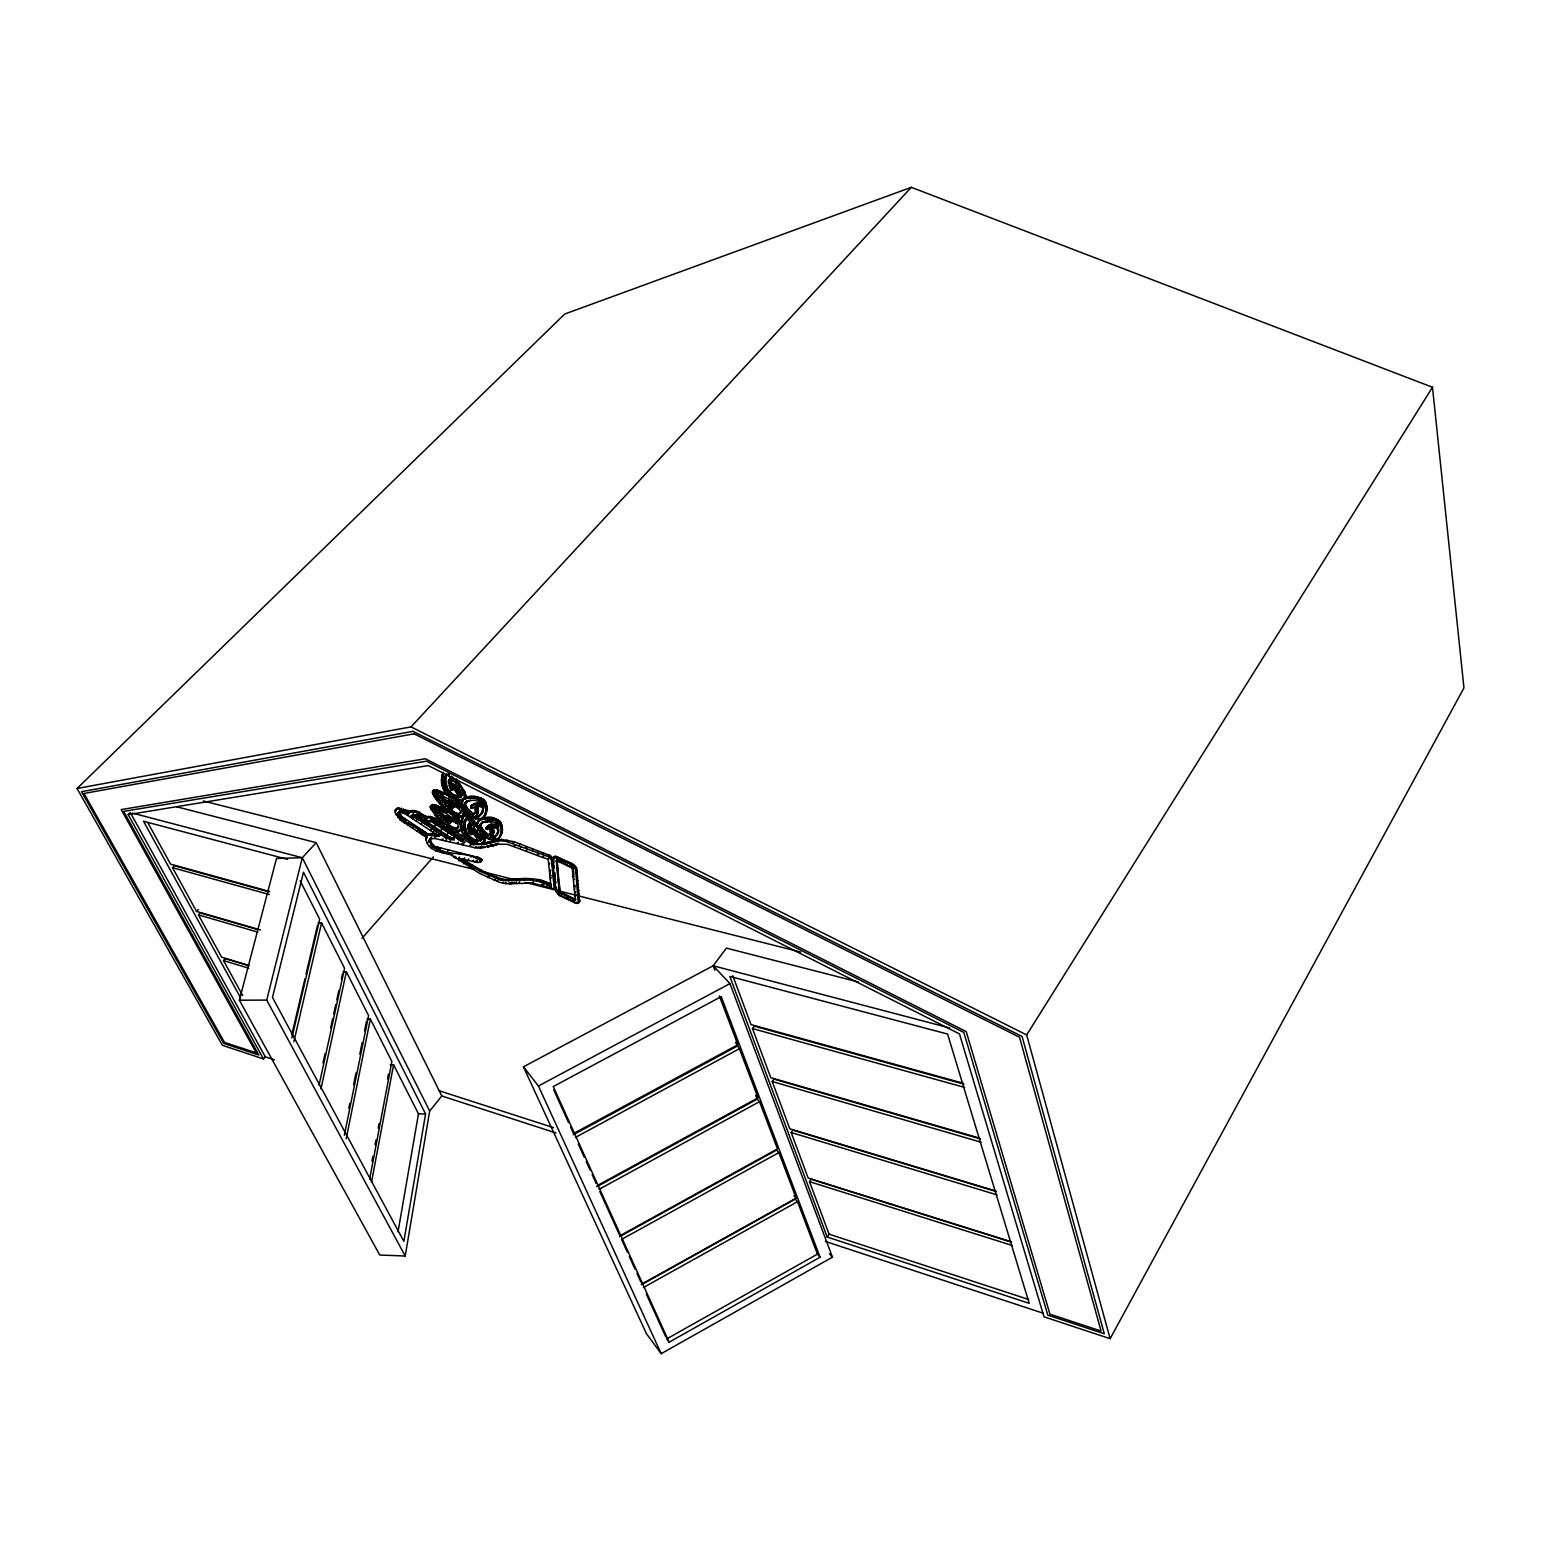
<?xml version="1.0" encoding="UTF-8"?>
<svg xmlns="http://www.w3.org/2000/svg" width="1541" height="1541" viewBox="0 0 1541 1541"><rect width="100%" height="100%" fill="white"/><g stroke="black" fill="none" stroke-linecap="round" stroke-linejoin="round"><path stroke-width="1.5" d="M481.524 839.864C479.694 836.898 474.493 825.225 470.236 830.156C494.603 857.239 449.741 831.543 467.328 817.52M477.517 841.925L478.635 840.635C468.445 839.71 462.358 827.748 466.461 818.656M554.972 882.28L555.107 883.59M555.608 889.369L552.564 859.647L555.376 856.257L572.636 863.923L576.45 867.853L579.57 901.774L578.28 903.276L575.352 903.084L559.691 895.648L555.974 891.218L556.378 887.057L555.55 888.059M559.133 891.16L556.532 860.514L572.27 868.18L575.352 900.233L559.479 892.624L557.245 859.512L558.612 859.878L557.784 860.88M578.28 903.276L575.602 868.874L570.286 864.154L557.245 858.029L552.988 857.817M559.961 889.966L560.885 892.316L575.39 899.173L574.562 900.194M463.61 799.509C453.728 817.173 497.955 831.774 483.007 801.204M482.314 818.001C498.282 803.747 472.066 787.355 461.51 801.532M460.682 811.76C459.468 806.791 440.321 798.334 452.476 808.678C444.559 806.752 442.845 796.562 436.7 793.808C434.62 796.466 455.751 824.801 461.818 810.47M476.805 823.221L480.272 819.253C469.023 827.17 491.849 847.781 499.284 837.264C508.183 822.855 488.67 814.072 477.845 821.353M497.666 839.479C509.57 828.942 497.3 812.338 483.315 818.406L482.179 819.696M443.153 772.388C430.941 802.842 489.171 813.879 451.609 776.067M464.457 798.508L465.748 795.483L464.65 791.708L456.463 779.033L455.308 780.343M419.017 814.207L425.817 818.56L429.072 817.539L434.87 819.735L471.912 844.507L483.527 844.429L500.189 840.712L505.93 841.309L549.27 856.969L551.408 859.628L554.336 888.945L532.242 882.993L508.106 883.898L499.746 882.415L479.54 873.4L451.224 854.889C441.766 852.597 425.432 850.613 426.144 837.264L427.204 835.954L426.009 837.168L400.005 819.773L394.978 812.434L395.074 810.316L397.559 807.966C405.822 811.356 410.831 810.412 418.69 811.972C426.818 819.735 436.796 814.784 444.944 824.551M553.874 889.446L555.473 886.691L554.375 888.001M396.114 811.182L396.21 809.064M441.766 782.616L442.98 774.853L441.824 776.125M433.04 808.62C437.509 816.287 444.02 824.339 452.11 828.808C454.133 829.867 457.6 829.829 458.139 827.074C459.815 819.581 441.227 821.083 447.757 816.094L456.81 820.486L458.659 821.931L457.542 823.221C433.811 814.245 433.734 800.01 457.542 823.221M483.951 841.636C483.585 833.276 459.892 799.837 461.452 826.862C458.621 840.481 490.211 853.502 483.238 834.355L482.121 835.646M462.396 822.258C461.703 807.677 475.225 819.754 477.71 825.745L476.593 827.035M451.128 787.374L452.284 786.083C454.711 790.86 450.82 792.113 450.646 785.852C475.09 812.011 432.694 790.109 446.158 774.41M458.833 797.93L459.989 796.639L452.765 794.308L447.468 788.684L445.676 780.728L446.755 774.064L445.599 775.354M453.439 788.568L451.629 790.417L449.856 787.817L448.412 781.171L451.012 778.186L447.102 774.275M450.743 777.608L448.354 782.096M554.317 867.506L553.469 868.508L553.835 856.796M475.745 815.709C477.614 820.698 483.566 810.354 483.624 806.405M461.607 795.849C461.375 791.265 451.263 772.696 450.261 784.369L456.618 789.84L460.817 797.236L462.647 792.922L461.491 794.212M471.026 830.772L471.373 828.865L472.952 832.737C468.637 838.42 465.536 823.299 470.814 821.854M398.079 813.436L399.524 811.163L401.893 816.614L420.712 829.231L419.653 830.541C414.779 824.57 393.937 820.236 400.66 810.797M468.059 827.556L469.196 824.319L468.059 825.591M497.859 830.792L496.722 828.095L490.693 827.247L492.735 833.161L490.192 837.322L495.085 837.013L498.995 829.482M474.975 813.263L476.612 810.47L472.471 815.285C456.463 806.656 467.616 795.753 481.582 802.379C485.049 809.468 476.843 802.322 473.106 804.826C463.995 809.372 484.471 797.602 482.468 806.367M474.878 813.301L472.798 813.475L467.462 808.543L465.305 803.497L467.308 800.761L465.883 802.168M461.086 828.673C460.123 816.248 439.146 803.901 430.209 807.523C435.602 816.248 450.28 839.055 461.086 828.673L462.281 826.535L461.164 827.825M462.55 816.171C468.753 804.633 436.796 786.064 432.559 793.23C434.947 801.493 465.035 833.084 463.899 807.985M476.458 814.9L477.228 811.279L475.187 806.213L476.323 804.903M475.167 816.576C480.176 815.478 478.654 801.84 474.455 807.407L475.476 811.76M487.072 837.803L488.189 836.513C472.798 828.056 481.717 817.096 496.626 823.221C502.732 831.235 485.665 820.852 486.224 829M490.308 834.201L489.017 834.875C485.376 832.371 478.23 826.92 482.006 822.162M490.577 837.476C494.796 836.821 494.622 825.263 491.252 828.21M462.358 801.744L462.993 799.606M450.762 820.005L451.898 818.733C438.203 812.974 458.679 825.899 448.566 820.563L447.429 821.854C440.514 819.523 439.859 808.929 433.233 808.466M453.786 807.195L450.473 804.19L449.317 805.461M477.864 823.568L478.5 820.602M316.194 842.657L302.286 857.74L276.513 858.433L239.394 1000.186L379.76 1255.029L405.206 1256.011L429.689 1111.003L441.785 1095.978L316.194 842.657L176.83 806.848M425.586 1113.95L403.877 1241.391L272.487 997.432L303.481 872.187L425.586 1113.95L418.478 1113.835L393.571 1064.773L390.2 1064.754M398.04 1231.683L418.478 1113.835M371.477 1182.39L393.571 1064.773M371.959 1161.124L372.845 1156.424M375.06 1144.674L375.965 1139.974M378.181 1128.224L379.067 1123.524M387.523 1078.854L388.428 1074.154M369.667 1179.038L391.876 1061.441L370.36 1019.063L366.951 1019.063M450.261 784.369L452.746 778.783L450.377 781.48M346.205 1138.722L370.36 1019.063M348.825 1108.172L349.788 1103.491M353.602 1084.729L355.99 1072.998M359.804 1054.237L362.174 1042.525M364.562 1030.794L366.469 1021.413M344.336 1135.255L368.607 1015.615L346.378 971.832L342.911 971.851M481.832 839.498C478.384 842.368 475.745 829.886 469.87 828.711L471.681 823.799L470.564 825.09M469.87 828.711L471.122 824.647L474.281 821.526M321.01 1088.736L346.378 971.832M426.164 840.423L427.281 835.993M322.994 1062.982L325.055 1053.639M330.66 1027.943L332.702 1018.582M333.723 1013.92L335.765 1004.559M336.786 999.897L338.827 990.536M341.389 978.862L342.41 974.182M319.064 1085.134L344.568 968.268L321.568 922.963L318.062 923.001M481.601 843.254L485.068 840.327M293.869 1041.697L321.568 922.963M291.827 1034.704L304.945 978.862M306.043 974.201L317.523 925.332M291.846 1037.96L319.7 919.264L300.206 880.893M405.206 1256.011L266.728 1000.109L302.286 857.74L132.603 813.128M457.484 832.082L462.204 827.382M451.417 783.078C456.849 784.388 460.509 795.695 462.743 794.54M476.882 814.399C475.957 817.809 484.452 814.033 483.258 809.873L482.121 811.182M549.27 857.836L548.153 859.165L551.004 886.229L542.567 882.28L531.318 880.084L500.921 880.238L480.195 871.435L458.525 858.337L476.053 862.19L477.383 860.957C474.724 865.445 486.378 859.454 476.458 858.433C462.589 850.266 436.045 857.509 429.149 840.5L431.673 837.033M429.149 840.5L430.671 837.899M490.192 837.322C493.062 836.031 498.591 836.84 498.706 830.907L497.589 832.217M395.074 810.316L396.422 809.218C402.317 806.791 407.883 817.443 411.774 810.393M490.423 834.201L489.614 827.69L490.751 826.4M487.072 835.646L489.171 835.511L491.54 832.91L492.022 829.886L490.905 831.196M446.601 795.599L447.757 794.308L435.795 789.705L433.657 790.167L432.559 793.23M430.266 839.248L431.692 843.197L435.101 846.548L478.615 857.47L481.928 860.013L479.925 861.246M485.781 828.095L490.77 824.262L498.205 825.668M486.956 826.708L488.247 828.191L489.768 826.92L487.129 829.482L487.226 827.575M263.492 1058.917L128.192 814.611L428.302 765.569L959.484 1033.915L1044.027 1316.842L1110.136 1338.686L1463.95 687.902L1432.494 387.253L911.309 187.328L564.719 314.037L77.05 788.491L222.405 1045.337L263.492 1058.917L265.322 1056.837L274.452 1059.842M430.266 806.386L432.096 804.595L436.315 805.327L447.757 810.47L446.62 811.741M1110.136 1338.686L1026.672 1034.936L1432.494 387.253M420.404 815.439L419.113 816.634L454.248 839.999L445.561 837.688L412.102 815.343L413.354 813.937M827.19 1237.038L729.837 976.416L947.58 1034.05L1029.195 1303.339L827.19 1237.038L829.058 1234.168L809.507 1181.658L811.125 1179.212L1011.647 1242.181M1011.262 1241.815L808.158 1178.075L791.207 1132.519L792.864 1130.092L996.372 1191.559M995.91 1191.058L789.82 1128.821L772.214 1081.532L773.929 1079.085L980.481 1138.934M979.941 1138.24L770.77 1077.679L752.49 1028.579L754.242 1026.133L963.953 1084.132M949.757 1027.982L713.175 965.783L729.972 983.582L832.429 1257.186L661.185 1353.672L646.43 1333.678L523.439 1066.796L713.175 965.783L726.408 948.1L858.241 981.983M453.767 807.272L450.916 805.847L449.779 807.137M480.407 841.155L480.31 836.763L472.047 824.339M578.684 897.787L579.512 896.766M575.352 903.084L576.18 902.063M576.584 903.431L579.57 901.774M578.992 900.984L579.821 899.963M577.548 903.508L578.376 902.487M578.992 902.024L579.821 901.003M577.779 888.117L578.607 887.096M574.832 892.894L575.66 891.873M569.438 900.368L570.266 899.366M571.249 898.711L572.077 897.69M578.068 891.353L578.915 890.332M575.14 896.111L575.968 895.09M571.557 901.369L572.385 900.349L574.504 901.331M573.291 899.655L574.119 898.634M578.376 894.57L579.204 893.549M575.043 900.329L575.872 899.328M576.912 879.025L577.759 878.004M563.062 897.324L563.89 896.323M564.95 895.726L565.778 894.705M577.162 881.625L577.991 880.604M574.215 886.441L575.043 885.42L574.523 889.677M565.181 898.345L566.009 897.344L568.128 898.345L567.319 899.366M567.069 896.727L567.897 895.706M577.47 884.881L578.299 883.86M569.168 897.729L569.997 896.708M557.38 893.645L558.208 892.624M559.171 891.584L559.98 890.351M573.098 874.768L573.445 868.681L572.616 869.702M559.306 892.104L560.057 890.814M576.18 871.301L577.027 870.28M559.344 892.278L560.173 891.257M558.073 894.396L558.901 893.395M559.633 892.855L560.327 891.603M573.233 876.058L573.945 873.766M559.788 893.067L560.616 892.066M576.315 872.591L577.162 871.57M560.057 893.337L560.77 892.239M558.863 895.071L559.691 894.069M573.348 877.349L574.177 876.328M576.45 873.882L577.278 872.861M560.789 893.722L561.637 892.701M559.691 895.648L561.772 895.302L560.943 896.303M576.565 875.172L577.413 874.152M573.599 879.95L574.427 878.929M576.681 876.463L577.528 875.442M562.85 894.705L563.679 893.684M576.796 877.754L577.644 876.733M558.324 882.377L559.152 881.356M552.93 889.465L555.434 887.616M571.384 867.333L572.231 866.312M571.865 867.66L572.713 866.639M573.079 865.811L573.926 864.79M558.516 884.091L559.344 883.07M572.038 867.814L572.886 866.793M555.608 889.041L556.455 887.809M558.651 885.362L559.479 884.341M574.138 866.755L574.986 865.734M555.685 890.082L556.436 888.367M558.709 885.94L559.537 884.939M555.762 890.467L556.474 888.714M558.786 886.711L559.614 885.69M555.858 890.833L556.609 889.446M555.974 891.218L556.686 889.831M558.844 887.462L559.691 886.46M572.732 870.935L573.579 869.914M574.986 867.776L575.814 866.755M558.921 888.232L559.749 887.211M556.301 892.027L556.802 890.216M558.998 888.984L559.826 887.963M572.867 872.206L573.714 871.204M575.602 868.874L576.45 867.853M559.075 889.735L559.903 888.733M559.152 890.679L559.999 889.658M572.982 873.497L573.83 872.476M576.007 870.049L576.835 869.028M548.114 885.15L547.036 886.46L548.269 885.227M548.23 884.746L549.328 883.417L547.883 884.553M553.392 878.428L555.242 876.27L554.876 872.822L554.028 873.824M557.38 873.766L558.227 872.745M548.846 885.093L551.062 884.399L549.983 885.709M554.606 879.006L555.242 876.27M557.572 875.481L558.401 874.479M549.424 885.42L550.522 884.091M553.624 880.47L554.259 874.961L553.161 876.29M566.799 865.117L567.647 864.096M568.417 863.268L569.265 862.247M550.349 885.921L551.447 884.592M554.799 880.72L555.627 879.718M557.746 877.214L558.593 876.193M549.309 887.751L550.407 886.441M553.835 882.531L554.702 879.16M553.874 883.166L554.933 881.202M550.118 888.194L551.196 886.884M553.874 883.686L554.972 882.088M553.951 884.11L555.819 881.433M557.938 878.929L558.786 877.927M568.668 866.003L571.249 865.792L570.401 866.812M570.286 864.154L571.133 863.133M553.99 884.341L555.087 883.012M554.124 884.977L555.954 882.588M558.131 880.643L558.959 879.641M571.788 864.944L572.636 863.923M559.325 861.612L560.173 860.591L562.022 861.458L561.194 862.478M542.567 882.28L543.665 880.97L549.925 883.764M560.924 859.743L561.772 858.742M541.604 884.611L542.702 883.282M549.81 874.826L550.542 870.068M556.648 866.581L557.495 865.58M562.792 860.629L563.64 859.608M543.376 885.054L544.474 883.744M544.724 883.012L545.822 881.683M550.021 876.887L551.119 875.558M556.84 868.392L557.688 867.371M557.014 870.183L557.861 869.163M550.253 878.948L551.351 877.619M563.062 863.365L563.89 862.344M564.661 861.515L565.508 860.494M546.631 883.841L547.556 882.434M546.843 883.956L547.922 882.646M548.211 882.8L547.248 884.187L548.403 882.897M554.221 875.558L555.068 874.556M557.206 871.975L558.035 870.973M547.594 884.38L548.692 883.07M546.785 886.345L547.71 884.919M564.931 864.231L565.778 863.23M566.549 862.382L567.377 861.38M552.718 861.303L553.566 860.283M555.742 857.489L556.59 856.469M536.769 880.797L538.021 879.526L543.665 880.97M537.116 880.893L538.618 879.68L537.539 880.99M537.886 881.086L538.984 879.776M552.911 863.114L553.758 862.093M557.245 858.029L558.073 857.027M538.252 881.182L539.35 879.872M538.637 881.298L539.735 879.969M552.044 865.58L553.142 864.251L552.526 858.298L550.387 855.64L514.116 841.733L501.307 839.402L482.603 843.351M539.138 881.413L540.236 880.104M556.185 860.86L557.38 859.493M539.62 881.529L540.718 880.219M556.128 861.496L557.765 859.57M559.056 858.876L559.884 857.855M540.525 881.741L541.623 880.431M553.296 866.716L554.124 865.695M556.282 862.96L557.129 861.958M556.474 864.771L557.322 863.769M548.288 856.507L549.405 855.178M549.27 856.969L550.387 855.64M531.318 880.084L532.415 878.775L538.021 879.526M550.33 857.778L551.428 856.449M551.081 858.78L552.198 857.451M551.408 859.628L552.526 858.298M532.242 882.993L533.34 881.664M551.505 860.244L552.622 858.915M552.641 858.568L554.471 856.372M552.564 859.647L553.392 858.645M554.548 857.278L555.376 856.257M548.692 864.424L549.79 863.095M542.066 854.677L543.164 853.367M518.643 882.935L519.741 881.625M523.863 879.738L524.961 878.428L532.415 878.775M491.906 845.007L490.597 846.317L498.109 844.179L507.567 844.333L542.644 857.432L543.742 856.122M547.498 856.276L548.615 854.947M511.651 880.354L512.748 879.063L524.961 878.428M510.11 883.764L512.845 882.261L511.747 883.571M510.957 883.667L512.036 882.357M513.673 880.142L514.771 878.852M536.923 852.847L538.021 851.537M513.673 883.32L514.771 882.03M517.16 879.93L518.238 878.62M537.366 855.544L538.483 854.215M515.657 883.128L516.736 881.818M502.597 883.186L503.695 881.895M505.39 880.932L506.488 879.622L512.748 879.063M532.05 850.767L533.167 849.457M505.39 883.706L506.488 882.396M507.894 880.816L508.992 879.526M508.318 880.759L509.416 879.468M508.723 880.72L509.821 879.41M509.686 880.585L510.784 879.295M498.783 838.188L492.677 840.346M496.934 881.471L498.032 880.181M525.828 847.916L526.945 846.587M500.921 880.238L502.019 878.929L506.488 879.622M526.367 850.632L527.465 849.303M519.413 845.239L520.531 843.929M520.222 848.051L521.32 846.741M495.393 878.486L496.491 877.195L502.019 878.929M494.276 880.45L495.374 879.16M512.999 843.043L514.116 841.733M488.285 875.5L489.383 874.209L496.491 877.195M514.116 845.951L515.233 844.641M488.015 877.715L489.113 876.424M480.195 871.435L481.293 870.145L489.383 874.209M505.93 841.309L507.047 839.999M480.156 860.283L481.274 859.011M492.234 846.105L496.703 843.736L495.586 845.027M480.561 860.803L481.678 859.512M493.428 845.797L494.545 844.507M480.022 862.401L481.928 860.013M494.545 845.431L495.663 844.121M480.753 862.055L481.986 860.456M496.356 844.738L497.473 843.428M500.189 840.712L501.307 839.402M497.127 844.468L498.244 843.158M498.552 822.393L499.689 821.083M485.627 844.063L487.129 842.657M491.309 837.688L492.427 836.397M500.709 826.881L501.827 825.571M486.436 843.794L487.553 842.484M429.554 839.171L434.562 838.458L475.052 847.781L483.72 847.627L484.818 846.336M487.072 843.563L488.189 842.272M491.964 837.822L493.081 836.532M500.844 827.825L501.981 826.515M487.784 843.389L488.902 842.099M492.581 837.899L493.698 836.59M472.586 861.342L473.684 860.071M493.139 837.899L494.256 836.59M475.745 858.26L477.017 857.008M488.497 843.312L489.788 842.002M491.695 840.076L492.812 838.766M493.659 837.822L494.777 836.532M497.165 833.546L498.302 832.236M489.017 843.274L490.462 841.945M494.122 837.688L495.239 836.397M496.607 834.798L497.743 833.488M500.979 829.636L502.096 828.326M476.458 858.433L477.556 857.143M489.633 843.158L490.924 841.829M494.526 837.476L497.03 834.644M471.026 866.196L472.124 864.906L481.293 870.145M474.532 861.843L476.92 860.86M490.886 842.869L492.003 841.559M500.941 831.35L502.077 830.06M469.947 867.872L471.045 866.601M477.498 858.761L478.615 857.47M487.611 847.145L490.674 845.219L483.72 847.627M493.582 840.5L494.7 839.209M488.112 847.03L489.691 845.585M491.926 842.503L493.043 841.213M475.572 862.093L476.535 860.783M489.036 846.702L490.154 845.412M492.947 842.118L494.064 840.808M494.43 840.577L495.547 839.267M500.767 832.988L501.884 831.678M478.731 859.3L479.848 858.01M493.736 841.81L494.854 840.5M489.556 846.529L491.213 845.084M495.22 840.558L496.337 839.248M500.42 834.509L501.538 833.199M494.565 841.521L495.682 840.211M479.656 859.839L480.753 858.549M491.252 846.279L492.369 844.988M495.605 841.213L497.069 839.132M499.92 835.935L501.056 834.625M491.714 846.221L492.831 844.93M496.587 840.211L500.401 835.954M480.233 841.29L482.025 839.113M483.084 837.553L484.201 836.243M493.679 825.706L494.796 824.396M495.99 822.971L497.127 821.661M475.052 847.781L476.169 846.491M491.444 828.557L492.561 827.267M496.356 823.087L498.706 820.294M483.469 838.458L484.587 837.168M486.166 835.01L487.303 833.72M496.626 823.221L497.743 821.912M491.714 829.135L492.85 827.825M494.622 825.957L495.74 824.666M496.953 823.395L499.303 820.756M483.739 839.344L484.856 838.034M491.984 829.694L493.101 828.384M497.184 823.645L498.09 822.085M485.877 837.013L488.189 834.355M497.377 823.992L499.823 821.237M463.417 863.846L464.515 862.575M483.913 840.153L485.03 838.863M495.528 826.284L496.645 824.974M497.473 824.262L498.61 822.952M464.843 862.421L465.96 861.13L472.124 864.906M477.325 847.993L478.442 846.702M492.292 830.541L493.409 829.231M497.589 824.608L498.706 823.299M483.99 840.924L485.107 839.633M487.9 836.166L489.017 834.875M490.924 832.718L492.061 831.427M495.374 827.556L497.473 825.321M497.685 825.032L498.822 823.722M499.207 823.106L500.324 821.796M467.751 860.148L468.869 858.857M481.331 844.41L482.449 843.12M492.542 831.408L493.659 830.098M497.782 825.552L498.899 824.242M471.084 857.085L472.201 855.814M481.485 844.641L483.181 842.869M483.816 842.272L484.933 840.981M497.088 826.978L498.957 824.666M499.611 823.684L500.748 822.374M479.347 847.935L480.465 846.645M482.699 843.813L484.683 841.559M492.696 832.275L493.813 830.965M496.722 828.095L498.822 826.015M499.939 824.262L501.075 822.952M480.022 847.877L481.119 846.587M488.247 838.535L490.539 837.842L489.422 839.152M492.735 833.161L493.852 831.851M500.209 824.84L501.326 823.53M480.676 847.839L481.794 846.548M483.527 844.429L484.625 843.139M492.638 834.066L493.756 832.776M492.369 834.972L493.486 833.662M497.724 828.634L498.86 827.324L497.839 826.804M500.401 825.398L501.538 824.088M481.601 847.781L482.718 846.491M500.555 825.937L501.692 824.628M485.242 844.179L486.359 842.869M500.671 826.458L501.788 825.148M477.055 835.28L478.192 833.989M490.77 819.485L491.906 818.194M471.546 841.945L473.896 839.229M470.718 843.582L471.835 842.291L474.821 843.563L473.703 844.853M481.774 830.753L482.911 829.463M489.306 821.95L492.08 820.737L490.943 822.046M458.525 858.337L459.623 857.066M471.064 843.852L472.182 842.561M473.626 840.904L474.744 839.614M471.373 844.16L472.49 842.869M477.017 837.322L478.134 836.031M479.27 834.76L480.407 833.469M469.543 846.356L470.66 845.065M477.96 836.59L479.078 835.299M482.41 831.524L483.547 830.233M492.638 819.793L493.756 818.483M471.912 844.507L473.029 843.216M474.474 841.251L475.591 839.961M485.839 828.461L488.709 825.09M485.993 828.731L487.014 827.286M493.602 820.024L494.719 818.714M473.838 843.139L474.955 841.848M483.123 832.313L484.24 831.023M488.593 825.88L489.73 824.589M478.808 838.034L479.925 836.744M486.474 829.212L487.418 827.787M489.653 825.571L490.77 824.262M459.064 861.034L460.162 859.762M475.861 841.656L476.978 840.365M480.31 836.763L481.428 835.472M484.895 831.658L482.41 834.105L483.527 832.814M486.648 829.328L487.938 828.114M494.449 820.197L495.566 818.887M487.129 829.482L488.381 828.191M490.693 825.417L491.829 824.108M495.046 820.39L496.183 819.08M476.708 841.829L477.826 840.538M480.753 837.784L481.871 836.493M484.394 833.546L485.511 832.236M495.682 820.602L496.799 819.292M461.587 860.34L462.685 859.069L465.96 861.13M479.578 839.595L482.044 837.11M483.547 835.145L484.664 833.854M491.733 825.417L492.87 824.108M489.942 828.442L491.059 827.132M496.318 820.871L497.435 819.562M463.706 859.127L464.804 857.836M485.28 834.297L486.397 833.007M490.905 827.613L492.022 826.323M492.735 825.514L493.852 824.204M482.949 837.283L484.067 835.973M495.547 822.836L496.684 821.526M496.953 821.199L498.07 819.889M461.048 844.352L462.165 843.062M470.255 833.739L471.373 832.448M451.648 855.698L452.746 854.427M470.467 834.028L471.469 832.602M468.117 837.033L469.234 835.742M470.718 834.278L472.451 833.334M473.395 831.292L474.512 830.002M477.19 826.766L478.307 825.456M467.27 838.67L468.387 837.379L469.408 838.304M471.026 834.49L471.989 833.103M483.816 819.427L484.933 818.136M479.867 824.666L482.526 821.892M462.782 844.718L463.899 843.447M468.811 837.726L469.928 836.436M472.952 832.737L471.565 834.663L470.236 830.156M477.594 827.748L478.731 826.458M479.713 825.186L480.831 823.896M481.678 823.067L482.815 821.777M474.301 832.14L475.418 830.849M479.656 825.764L480.773 824.474M485.492 819.273L486.609 817.963M468.291 839.575L470.66 837.09M479.675 826.4L480.811 825.09M479.81 827.055L480.946 825.764M453.747 857.451L454.865 856.18M476.882 830.772L478.018 829.482M470.313 838.978L471.43 837.688M475.206 833.045L476.323 831.755M480.041 827.767L481.158 826.477M484.625 822.297L490.443 820.64M487.206 819.234L488.324 817.924M469.35 840.442L470.467 839.152M480.349 828.48L481.466 827.19M468.849 842.33L469.966 841.039M471.122 839.537L472.239 838.265M486.166 822.085L487.283 820.775M455.038 858.337L456.136 857.066M475.533 835.106L477.248 832.795M488.959 819.311L490.096 818.001M459.218 854.119L460.335 852.847M480.753 829.231L481.871 827.941M471.931 840.057L473.048 838.766M487.707 821.95L488.844 820.66M481.216 829.983L482.352 828.692M430.401 820.814L432.096 819.273L430.093 820.602L457.773 838.805L458.717 837.399M475.167 818.81L477.421 817.905L476.285 819.215M476.554 816.923L477.691 815.632M457.927 838.901C462.666 836.127 463.302 844.391 457.773 838.805M460.162 836.513L461.241 835.203L471.835 842.291M477.151 817L478.288 815.709M447.506 851.191L448.624 849.919M458.255 839.132L458.891 837.514M460.335 836.628L461.452 835.357L455.558 831.543L454.441 832.814M464.862 831.331L465.998 830.04M477.71 817L478.846 815.69M458.582 839.344L459.545 837.957M463.321 833.585L464.438 832.294M464.958 831.716L466.075 830.426M470.005 825.937L472.355 823.318M478.23 816.923L479.367 815.613M481.717 812.531L482.853 811.24M485.473 808.543L486.609 807.234M458.871 839.556L459.989 838.265M468.291 828.827L469.427 827.536M478.692 816.769L479.829 815.478M481.158 813.821L482.294 812.512M439.339 823.221L438.183 824.474L450.627 832.718L459.834 838.709L461.452 837.765L459.7 840.115M465.189 832.487L466.326 831.196M469.735 827.247L470.853 825.957M479.116 816.557L481.62 813.687M459.295 839.826L460.412 838.554M463.918 834.625L465.055 833.334M472.528 824.917L473.665 823.626M456.868 843.389L458.447 842.214L457.33 843.486M465.517 833.257L466.634 831.967M485.454 810.277L486.59 808.986M460.085 840.365L461.202 839.094M464.631 835.665L465.748 834.374L465.421 836.686M465.902 834.028L467.019 832.737M470.275 828.962L471.392 827.671M485.28 811.934L486.417 810.624M460.47 840.615L461.587 839.325M449.105 854.138L450.222 852.847M460.836 840.827L461.953 839.537M479.039 819.696L480.156 818.406M461.164 841.001L462.281 839.729M466.345 834.798L467.482 833.508M474.936 824.917L476.053 823.626M484.953 813.475L486.089 812.184M461.472 841.155L463.225 838.94M469.427 832.024L470.564 830.734M471.276 829.655L472.413 828.365M474.089 826.862L475.206 825.571M479.405 820.467L480.542 819.157M484.471 814.939L485.608 813.629M463.918 839.036L465.055 837.745M466.884 835.549L468.002 834.259M476.708 824.011L477.826 822.721M461.818 841.29L463.379 840.153M470.698 831.62L473.01 828.808M481.197 819.311L484.972 814.996M466.307 837.688L468.58 835.01M472.49 830.56L473.607 829.27M362.058 938.257L433.406 856.854M440.148 849.361L441.265 848.089M449.452 838.824L450.569 837.553L454.113 838.439L452.996 839.729M464.881 821.045L465.998 819.754M466.518 818.753L467.809 817.539M476.227 808.1L477.363 806.81M479.097 804.864L480.233 803.554M463.648 799.49C470.005 795.715 478.866 800.415 483.758 799.567M455.693 832.044L456.81 830.753M466.827 818.926L469.273 816.403M475.187 806.213L481.004 805.173M464.534 822.22L465.671 820.929M476.496 808.678L477.633 807.368M481.832 802.822L484.144 799.895M450.415 839.075L451.532 837.803M456.637 832.121L457.754 830.83M464.303 823.491L465.44 822.22M468.734 818.213L469.87 816.923M472.798 813.475L469.292 815.266M480.002 805.173L481.139 803.882M481.948 803.111L483.084 801.802M476.824 809.526L477.96 808.235M482.044 803.458L483.2 802.148M483.662 801.917L484.799 800.607M453.921 836.262L455.038 834.972M468.252 824.878C473.646 822.316 464.92 820.409 470.448 817.443M478.288 806.059L479.867 806.463L481.967 804.229M482.16 803.882L483.296 802.591M449.587 841.694L450.704 840.423M451.725 839.402L452.842 838.131M458.274 831.928L459.391 830.638M464.207 824.878L465.324 823.587M472.471 815.285L473.607 813.995M477.074 810.412L478.211 809.102M482.256 804.402L483.392 803.111M458.968 831.658L460.085 830.387M460.875 829.443L462.011 828.153M471.662 816.961L472.798 815.671L473.992 816.383L472.856 817.674M482.314 804.845L483.45 803.554M484.067 802.495L485.203 801.204M441.208 852.154L442.325 850.882M452.996 838.786L454.133 837.514M459.584 831.292L462.839 827.401L462.011 830.117M469.851 819.273L470.987 817.982M477.228 811.279L478.365 809.988M481.562 805.866L482.699 804.575M484.413 803.092L485.55 801.782M464.207 826.342L465.324 825.051M470.294 819.735L471.411 818.444M456.155 836.32L457.272 835.049M477.286 812.184L478.423 810.893M484.664 803.67L485.82 802.36M442.768 852.539L443.885 851.268M462.069 830.464L463.205 829.174M464.303 827.902L465.44 826.612M477.19 813.109L478.326 811.818M479.867 806.463L482.237 807.542L483.373 806.232M484.876 804.229L486.012 802.919M476.94 814.014L478.057 812.723M485.03 804.787L486.166 803.477M456.425 837.919L457.542 836.628M468.503 824.3L470.39 822.143M471.276 820.756L472.413 819.465M482.506 808.177L483.643 806.887M485.145 805.307L486.282 804.017M462.396 831.485L463.514 830.214M469.678 823.144L471.238 821.642M474.031 818.29L475.148 817M485.184 805.731L486.32 804.421M464.534 829.559L465.652 828.288M475.899 816.788L477.036 815.497M457.446 838.574L458.563 837.302L450.011 831.678L448.893 832.949M467.982 826.496L469.119 825.205M482.372 809.718L483.508 808.428M485.338 806.694L486.474 805.404M447.93 830.946L449.047 829.674M450.473 827.999L451.59 826.727L455.5 828.153L458.621 827.132M459.911 817.481L463.687 814.881M463.629 813.128L464.766 811.837M466.326 809.834L467.462 808.543M456.56 821.526L459.025 818.945L456.502 816.345M433.984 847.82L435.101 846.548M460.701 817.308L461.838 816.037M463.552 813.975L464.689 812.685M477.074 798.623L478.211 797.313M451.301 828.442L452.418 827.17M456.078 823.395L458.101 820.891L457.369 822.875M461.414 817.038L464.477 813.494M465.844 812.088L468.117 809.333M434.812 848.109L435.93 846.837M458.602 821.122L459.025 818.945M470.756 808.023L472.278 804.826M472.085 805.365L473.222 804.075M478.037 798.835L479.174 797.525M435.236 848.205L436.334 846.953M442.036 840.076L443.153 838.805M446.774 834.663L447.892 833.392M452.11 828.808L453.227 827.536M470.621 807.889L471.488 806.174M473.106 804.826L474.243 803.535M435.66 848.301L436.777 847.03M462.666 817.539L464.9 814.977M467.694 811.414L468.83 810.123M474.146 804.498L475.283 803.208M478.885 799.009L480.022 797.718M436.026 848.359L437.124 847.107M445.233 837.476L446.351 836.204L450.569 837.553M451.417 830.618L452.534 829.328M452.9 829.097L454.017 827.825M462.377 818.098L463.494 816.807M464.149 816.114L465.286 814.823M468.021 811.857L466.981 813.243L469.466 810.759M471.642 806.444L470.853 808.12L471.989 806.829M436.353 848.436L437.471 847.165M445.561 837.688L446.678 836.416M459.218 822.046L459.719 819.851M461.915 819.311L463.032 818.021M464.611 816.056L465.729 814.765M471.18 808.351L474.455 807.407M475.187 804.344L476.323 803.054M479.482 799.182L480.638 797.891M436.7 848.513L437.817 847.242M445.831 837.842L447.16 836.686M450.627 832.718L451.763 831.447M453.651 829.308L454.788 828.018M465.132 816.094L466.268 814.804M471.796 808.505L473.126 807.118L471.507 808.486M446.197 838.015L447.545 836.782M452.534 831.138L453.651 829.848M461.568 820.621L462.705 819.33M480.118 799.413L481.254 798.103M435.718 850.844L436.835 849.573M437.22 848.629L438.337 847.377M446.678 838.111L447.795 836.84M454.364 829.424L455.5 828.153M459.796 822.99L460.354 820.775M468.965 812.646L470.101 811.356M476.227 804.325L477.363 803.034M478.789 801.397L479.944 800.087M446.909 838.188L448.277 836.956M461.356 822.027L462.493 820.737M466.287 816.48L467.424 815.189M468.117 814.284L469.254 812.993M479.463 801.532L480.599 800.241M480.753 799.683L481.89 798.373M436.392 851.017L437.509 849.765M445.465 840.789L446.582 839.518M455.038 829.463L456.155 828.191M477.228 804.421L478.365 803.111M447.641 838.362L448.758 837.09M455.654 829.424L456.772 828.133M460.297 824.03L460.913 821.719M466.904 816.826L468.04 815.536M469.851 813.417L470.987 812.126M480.002 801.667L481.158 800.376M481.389 800.01L482.526 798.7M436.989 851.152L438.549 849.977L437.432 851.229M438.8 849.033L439.898 847.762M448.258 838.516L449.375 837.245M451.397 834.606L452.534 833.334M456.194 829.289L457.33 827.999M475.764 807.176L477.71 804.652M480.445 801.802L481.601 800.511M456.695 829.077L458.891 826.766M465.709 819.253L467.173 817.616M475.957 807.523L477.094 806.232M478.153 804.595L479.29 803.304M480.811 801.936L483.161 799.105M437.702 851.287L438.819 850.016M448.855 838.67L449.972 837.399M465.324 819.947L468.657 815.94M470.756 814.13L471.893 812.839M442.71 827.478L443.847 826.207M453.112 815.863L454.248 814.592M454.479 814.187L455.616 812.897C458.525 815.825 464.727 808.986 459.122 814.418M461.722 805.827L462.859 804.537M435.795 835.858L436.912 834.586C447.083 837.322 420.77 835.993 419.653 830.541M440.533 830.56L441.651 829.289M450.954 818.81L452.072 817.539M464.361 803.67L466.499 801.147M455.288 814.476L456.425 813.186M464.207 804.209L465.363 802.919M434.562 838.458L435.679 837.187M436.681 836.031L437.798 834.76M452.572 817.655L453.69 816.364M461.684 807.272L463.263 805.538M464.168 804.787L465.305 803.497M469.928 798.142L471.084 796.851M446.697 825.167L447.815 823.896L434.485 808.177L433.348 809.449M456.059 814.688L457.195 813.398M464.207 805.423L465.343 804.132M437.239 836.147L439.069 834.22L440.591 835.318M447.429 821.854L450.011 823.414L450.743 820.814M454.422 816.826L455.558 815.555M467.636 801.59L468.772 800.299M430.594 844.468L431.692 843.197M437.798 836.243L438.915 834.972M447.102 825.552L448.238 824.262L451.59 826.727M449.298 823.164L451.051 821.083M452.38 819.581L453.516 818.29M456.772 814.804L457.908 813.513M462.242 808.235L463.398 806.945M464.342 806.116L465.478 804.826M429.323 846.336L430.44 845.084M443.885 829.655L445.002 828.384M449.606 823.337L451.282 821.392M453.69 818.502L454.826 817.212M469.119 801.243L470.255 799.933M471.642 798.084L472.798 796.793M438.357 836.358L439.474 835.087M449.895 823.414L451.417 821.815M457.446 814.823L458.582 813.552M460.682 811.086L461.818 809.795M464.573 806.81L465.709 805.519M440.707 834.432L441.824 833.161L446.351 836.204M445.291 829.193L446.408 827.922M446.871 827.613L449.067 824.974M454.345 819.061L457.157 815.671M458.062 814.784L459.199 813.494M462.762 809.275L464.438 807.619M458.621 814.65L459.757 813.359M460.586 812.396L461.722 811.105M464.881 807.542L466.018 806.251M447.217 828.076L448.354 826.804M453.189 821.334L455.077 819.273M473.395 798.142L474.551 796.851M431.769 846.24L432.886 844.969M448.797 826.901L449.914 825.629M456.271 818.464L458.236 815.979L461.048 816.191M463.148 810.277L464.284 808.986M465.286 808.293L466.422 807.002M448.007 828.499L449.124 827.209L448.007 826.323M455.539 820.255L456.675 818.984M458.101 817.443L459.237 816.152M463.436 811.279L464.573 809.988M446.37 831.312L447.506 830.021L433.271 820.679L432.135 821.95M449.625 827.498L450.762 826.207M465.767 809.064L466.904 807.773M475.206 798.315L476.362 797.024M431.345 848.494L433.83 845.893M456.078 820.891L458.236 818.04M459.045 817.52L460.181 816.229M463.591 812.223L464.727 810.932M455.674 821.758L456.81 820.486M464.9 811.028L466.037 809.738M428.899 833.951C424.526 835.858 434.35 831.793 436.912 834.586M436.662 824.917L437.779 823.645M441.265 819.754L442.383 818.464M452.129 807.503L453.285 806.213M456.829 801.994L457.985 800.704L461.472 804.132L458.987 806.752L459.969 808.466L452.033 803.458L446.139 802.688L441.631 796.427L442.479 794.097M464.053 794.231L465.189 792.941M437.085 825.205L438.222 823.934M443.827 817.443L447.757 816.094M449.452 810.893L450.588 809.622L455.616 812.897M451.821 808.563L453.42 806.367M454.768 804.807L457.234 802.399M425.971 838.131L427.088 836.859M428.591 834.933L429.708 833.662M439.146 823.067C438.28 826.092 429.034 819.562 431.769 819.253M444.097 817.404L445.233 816.114M451.975 808.64L453.651 806.656M459.16 800.607L463.09 799.163M429.457 834.779L430.575 833.508M444.559 817.327L445.965 816.017M452.264 808.698L453.786 806.964M457.793 802.803L458.948 801.513M464.342 795.137L465.478 793.846M443.962 819.022L445.079 817.751M445.31 817.289L446.447 815.998M450.299 811.625L451.417 810.335M460.181 800.665L461.318 799.374M430.344 834.74L431.48 833.488M445.811 817.289L446.948 816.017M464.515 795.984L465.671 794.694M406.477 814.573L407.614 813.321L405.976 814.322L432.944 832.14L434.061 830.869M440.437 823.568L441.554 822.297M455.597 806.579L458.525 803.574M461.125 800.607L462.261 799.317M431.307 834.856L432.424 833.585M441.843 822.875L444.097 820.255M451.147 812.261L452.284 810.99M458.717 803.651L459.854 802.36M464.592 796.774L465.748 795.483M438.915 826.4L440.033 825.128M461.953 800.453L463.456 799.047M464.573 797.506L465.709 796.215M446.042 818.868L448.662 816.268M464.438 798.18L465.575 796.89M432.289 835.087L433.406 833.816M451.995 812.858L453.131 811.568M461.298 802.245L462.435 800.954M463.321 799.798L465.324 797.487M436.18 831.408L437.297 830.137L441.824 833.161M447.217 818.907L448.335 817.635M458.987 806.752L460.701 803.227M433.175 835.299L434.292 834.028M448.527 817.828L449.664 816.557M458.101 807.002L459.237 805.712C454.672 800.106 445.773 803.709 443.307 796.37L441.304 798.585M465.055 799.028L466.191 797.737M445.388 818.849L446.986 820.197L448.104 818.926M452.842 813.378L453.959 812.088M432.944 832.14L435.429 833.816L436.565 832.545M427.358 843.274L428.475 842.022M434.042 835.492L435.159 834.24M443.808 824.82L445.908 822.066M449.664 818.252L450.8 816.961M466.634 798.623L467.79 797.313M441.381 828.018L442.517 826.746M452.649 815.401L454.807 812.531M459.411 807.407L460.547 806.116M434.909 835.684L436.026 834.413M461.048 806.328L462.184 805.057L462.82 805.982M429.477 842.253L430.594 840.981M468.271 798.315L469.408 797.024M421.926 832.082L423.043 830.83L428.205 834.24M448.142 802.514L449.298 801.224M441.342 795.368L450.569 799.972L451.706 798.7M420.982 833.816L422.118 832.545L423.39 833.411L422.273 834.663M439.031 813.378L441.015 811.182L440.476 809.988L438.492 812.473M422.619 832.564L423.736 831.292M445.253 806.848L446.408 805.558L436.469 792.787M448.97 802.591L450.107 801.32M454.171 796.967L455.308 795.676M457.561 793.172L458.698 791.881M459.796 790.475L460.952 789.185L462.011 791.246L460.855 792.536M436.604 817.154L437.74 815.863M441.785 811.375L442.922 810.104M453.247 798.7L455.558 797.988L453.728 799.798M458.486 792.382L459.642 791.092M461.414 789.108L462.57 787.798M433.483 821.353L434.62 820.082M434.87 819.735L436.007 818.464M449.895 802.765L451.031 801.493M423.351 833.026L424.468 831.774M438.183 816.229L439.32 814.958M455.038 797.294L456.175 796.004M434.061 821.642L435.178 820.371M440.803 813.995L441.94 812.723L441.015 811.182M423.948 833.431L425.066 832.159M433.368 822.759L434.504 821.488M444.29 810.47L445.426 809.198M450.877 803.054L452.033 801.763M459.353 793.865L460.509 792.575M434.639 821.969L435.756 820.698M440.437 815.343L441.574 814.072M450.569 799.972L452.765 801.359L453.902 800.068M456.425 797.699L457.561 796.408M424.546 833.835L425.682 832.564M447.083 808.659L448.219 807.388L446.408 805.558M423.448 835.434L424.565 834.163M443.904 812.415L445.041 811.144M451.147 804.479L453.17 802.168M458.833 795.888L459.989 794.597L460.586 796.562M462.666 791.323L463.802 790.032M425.162 834.24L426.279 832.968M434.639 823.587L435.776 822.316M439.667 817.982L440.803 816.711M455.577 799.74L456.733 798.45M457.292 797.853L458.428 796.562M461.318 793.596L462.454 792.305M437.066 821.18L438.203 819.908M460.143 795.483L461.298 794.193M425.778 834.644L426.896 833.392M442.228 815.805L443.365 814.534L441.94 812.723M455.52 801.031L456.656 799.74L457.985 800.704M458.101 797.93L459.237 796.639M431.673 828.384L432.79 827.112L437.297 830.137M436.527 823.221L438.337 822.451L437.22 823.722M453.324 804.036L454.46 802.745M455.828 801.224L458.024 798.874M461.607 794.79L462.762 793.499M426.395 835.068L427.512 833.797M430.459 830.464L431.576 829.193M435.795 824.339L436.912 823.067M452.765 801.359L454.961 802.842L456.097 801.551M461.645 795.349L462.782 794.058M463.514 793.018L464.65 791.708M425.451 836.763L427.878 834.047M434.292 826.438L435.429 825.167M453.15 805.25L454.287 803.959L452.284 803.188M463.648 793.288L464.804 791.997M426.953 835.453L428.071 834.182M446.042 813.552L447.179 812.28M449.028 810.508L450.165 809.237L448.219 807.388M451.975 807.368L453.112 806.097M458.062 800.434L460.297 799.317M460.817 797.236L462.627 795.002M420.866 823.992L421.984 822.74M424.372 820.005L425.509 818.733M425.817 818.56L426.953 817.289M433.58 809.873L434.716 808.601M443.095 799.201L444.232 797.911M448.585 793.037L449.722 791.747M451.186 790.148L451.86 788.299L450.704 789.589M453.825 786.989L454.98 785.698M426.587 818.136L428.071 816.557M451.474 790.34L452.938 789.185M425.085 820.467L426.221 819.196M426.414 818.714L428.706 816.345M433.907 810.393L435.044 809.121M423.178 822.74L424.314 821.469L432.79 827.112M435.564 808.967L436.7 807.696M449.298 793.75L450.434 792.459M434.331 811.048L435.467 809.776M437.413 807.388L438.549 806.116M454.768 787.836L455.905 786.546M416.918 831.042L418.035 829.79M429.072 817.539L430.209 816.268M440.495 804.344L441.631 803.054M454.422 789.031L455.577 787.74M418.439 829.713L419.557 828.461M441.94 803.266L443.076 801.975M450.049 794.405L451.186 793.114M458.602 784.677L459.738 783.387M426.472 821.314L427.589 820.062M443.712 801.725L445.676 799.76M457.35 786.392L458.505 785.082M437.413 809.795L438.511 808.293M455.674 788.78L456.829 787.49M424.969 823.934L426.087 822.663M427.127 821.738L428.899 820.871L427.782 822.143M448.97 796.87L450.107 795.599L452.476 796.986L451.34 798.277M450.82 795.021L451.975 793.731M430.844 817.905L431.981 816.634M435.525 812.762L436.642 811.491M437.548 810.296L438.684 809.025M419.845 830.676L420.963 829.405L423.043 830.83M437.779 810.932L438.915 809.641M439.686 808.293L440.822 807.022M448.392 798.72L449.529 797.429M442.248 806.27L443.384 804.999M444.887 802.977L446.023 801.686M451.629 795.599L452.765 794.308M456.04 790.899L457.773 788.549M420.539 831.158L421.656 829.886M443.558 805.038L444.694 803.766M458.621 788.414L459.777 787.124M460.066 786.892L461.221 785.583M428.398 822.547L429.534 821.276M435.082 815.266L436.219 813.995M446.139 802.688L447.564 801.359M450.954 797.352L452.11 796.061M421.213 831.62L422.35 830.368M439.686 810.47L440.822 809.179M446.871 802.553L448.007 801.281M452.457 796.1L453.613 794.809M427.204 825.417L428.321 824.146M429.111 823.029L430.151 821.7M431.326 820.602L432.462 819.33M432.828 818.656L433.965 817.385M436.796 814.496L437.933 813.224M447.16 802.534L448.296 801.243M457.581 791.034L458.717 789.743M431.095 821.257L431.326 819.407M441.978 809.333L443.115 808.043M446.274 804.286L447.41 803.015M447.641 802.514L448.778 801.224M453.304 796.562L454.46 795.272M420.327 815.401L418.266 816.114L418.94 814.476M417.322 818.849L418.459 817.578M443.712 789.551L444.867 788.26M445.349 787.586L446.505 786.295M452.226 779.823L453.555 778.494M416.089 820.814L417.226 819.542M419.826 816.98L420.943 815.709M421.001 815.324L422.138 814.053M435.891 798.623L437.028 797.352M450.107 782.847L451.263 781.557M417.958 819.253L419.094 818.001L424.314 821.469M445.599 788.376L446.755 787.085M452.9 780.382L454.056 779.091M437.76 797.988L438.896 796.697M439.821 795.464L440.957 794.193L441.496 795.541M444.347 790.629L445.503 789.339L445.06 791.689M418.593 819.677L419.711 818.425M420.616 817.443L421.752 816.191M430.132 807.041L432.096 804.595M441.959 793.403L443.115 792.132M445.927 789.165L447.083 787.894M422.407 816.248L423.544 814.977M431.403 805.808L432.539 804.518M440.033 796.1L441.188 794.809M449.144 786.064L450.299 784.774L449.856 787.817M413.412 826.419L414.529 825.148M431.885 805.808L433.04 804.537M446.331 789.974L447.468 788.684M450.665 784.619L451.821 783.348M412.564 828.21L413.681 826.939M419.595 820.371L420.732 819.099M432.443 805.866L433.58 804.595M437.317 800.511L438.453 799.24M440.341 796.832L442.517 794.308L440.765 797.66M441.959 795.618L443.115 794.328M451.32 785.043L452.476 783.772M423.39 816.942L424.507 815.671M433.002 805.982L434.138 804.71M446.794 790.745L447.93 789.474M451.706 785.313L452.842 784.022M454.499 782.366L455.635 781.075M422.273 818.56L424.738 815.825M430.883 809.179L432.019 807.908M433.58 806.136L434.716 804.845M439.05 799.721L440.187 798.45M434.08 806.29L435.217 805.018M444.27 794.443L445.426 793.153M452.322 785.775L453.459 784.485M424.218 817.52L425.355 816.248M431.21 809.738L432.347 808.466M447.333 791.535L448.47 790.244M421.386 821.546L422.523 820.294M415.974 828.076L417.091 826.824M433.098 808.89L434.235 807.619M435.178 806.617L436.315 805.327M438.858 802.418L439.994 801.147M449.067 791.015L446.774 793.75M452.919 786.237L454.075 784.947M425.008 818.04L426.144 816.769M433.194 809.141L434.331 807.85M441.94 799.529L442.44 797.294M457.003 782.501L458.159 781.21M440.437 801.493L441.593 800.203M450.916 789.878L452.052 788.587M452.842 787.567L453.998 786.276M455.963 784.369L457.118 783.078M433.618 790.244L432.462 791.515L433.946 789.878M432.405 792.69L433.541 791.419M444.617 779.072L445.773 777.781M447.988 775.007L449.144 773.717M412.275 815.478L413.315 813.975M434.1 790.918L435.255 789.647M412.506 815.632L413.508 814.284M410.638 811.645L415.357 812.319L416.494 811.067M434.658 790.995L435.795 789.705M448.431 775.431L449.587 774.141M411.158 817.481L412.295 816.229M432.79 793.788L433.946 792.498M444.521 780.497L445.676 779.207M413.161 816.075C414.895 812.666 419.017 818.271 420.115 812.916M435.217 791.092L436.373 789.82M415.357 812.319L417.669 811.471M433.079 794.366L434.235 793.076M435.814 791.246L436.951 789.955M442.055 784.485L443.211 783.213M407.864 822.894L409.001 821.623M436.315 791.419L437.471 790.128M444.54 782.019L445.676 780.728M412.275 818.252L413.412 816.98M414.086 816.691L415.222 815.42L419.094 818.001M412.622 818.483L413.759 817.231M418.69 811.972L416.532 812.743M412.969 818.714L414.105 817.462M416.263 815.112L417.399 813.86M435.313 794.058L436.777 792.344M437.413 791.727L438.569 790.437M442.363 785.987L443.519 784.696M444.656 783.637L445.811 782.346M407.806 825.167L408.943 823.915M416.783 815.266L417.919 814.014M417.553 813.224L419.152 812.223M433.965 795.772L435.101 794.501M435.41 794.308L437.028 792.363M442.44 786.334L443.596 785.043M415.011 817.308L416.128 816.037M435.583 794.617L437.374 792.421M448.855 779.804L451.166 777.3M417.303 815.478L418.439 814.226M418.035 813.494L419.711 812.608M435.814 795.04L437.837 792.536M448.585 780.42L449.741 779.13M434.562 796.736L435.698 795.445M442.768 787.393L443.904 786.103M444.906 785.351L446.062 784.08M448.412 781.171L449.567 779.881M415.916 817.905L417.052 816.653M436.122 795.58L437.278 794.289M437.297 793.962L438.434 792.69M419.518 814.457L420.654 813.186M437.798 794.116L438.954 792.845L440.765 793.442M410.715 824.685L411.832 823.433M416.686 818.425L417.823 817.154M436.565 796.235L437.702 794.963M439.686 792.498L440.822 791.226M443.192 788.472L444.347 787.181M448.431 783.213L449.587 781.923M450.916 780.594L452.072 779.303M445.253 787.181L446.408 785.91M400.005 819.773L401.142 818.521M402.702 811.009L401.257 812.203L405.322 813.956L406.458 812.704M401.565 818.618L402.702 817.366M407.248 812.666L408.384 811.414M402.413 819.33L403.549 818.078M442.151 774.757L443.307 773.486M408.23 813.243L409.367 811.972M408.924 813.07L410.696 810.971M408.808 813.417L409.945 812.165M402.066 821.449L404.455 818.733M407.633 815.228L408.77 813.975M441.631 777.589L442.787 776.317M411.986 811.568L413.123 810.296M404.281 820.621L405.399 819.369M441.554 779.168L442.71 777.878M413.084 811.78L414.221 810.508M405.283 821.257L406.4 820.005M413.393 811.857L414.856 810.662M441.593 780.825L442.749 779.553M445.156 776.491L446.312 775.2M404.185 822.894L405.302 821.642M444.829 777.723L445.985 776.452M409.983 816.691L411.1 815.439M414.298 812.049L415.434 810.797M432.328 792.19L434.312 789.724M433.599 790.918L434.755 789.647M400.371 809.41L401.508 808.158M395.902 814.784L397.039 813.532M398.137 812.839L399.986 810.913M398.233 814.187L399.369 812.935M398.387 812.415L401.585 810.816M402.317 810.104L403.453 808.852M398.56 814.996L399.697 813.744M400.448 812.088L402.471 810.951M397.751 817.404L398.888 816.152M399.1 815.882L400.236 814.63M402.259 812.492L403.395 811.221L404.859 811.876L403.742 813.128M404.243 811.048L405.36 809.776M402.971 812.781L404.108 811.529M399.832 816.846L400.968 815.594M405.322 811.625L406.651 810.47M405.726 811.837L406.843 810.566M400.776 817.866L401.893 816.614M404.512 813.532L405.649 812.28M406.265 812.107L407.402 810.855M396.422 809.218L397.559 807.966M398.406 809.083L399.543 807.831M493.004 834.509L491.309 836.012M242.65 995.467L223.503 960.563L225.275 958.618L248.294 965.571M473.742 814.592L476.111 811.972M77.05 788.491L411.023 726.89L911.309 187.328M268.866 891.873L174.403 865.734L172.534 867.679L196.535 911.424L198.365 909.479M249.295 965.571L221.673 957.231L198.423 914.872L200.253 912.927L257.366 929.473M489.171 835.511L491.54 832.91M128.192 814.611L130.292 812.531L265.322 1056.837M431.73 804.749L431.499 806.771M412.218 815.189L415.222 815.42M487.38 829.463L489.614 827.69M820.082 1257.225L817.443 1254.143L666.714 1338.917L669.141 1342.192L820.082 1257.225L721.227 996.622L553.258 1086.559L669.141 1342.192M641.807 1284.019L796.158 1198.128L778.86 1152.61L776.606 1150.068L619.501 1236.691M641.326 1284.789L795.272 1199.11L797.506 1201.691L817.443 1254.143M643.387 1287.525L797.506 1201.691M778.86 1152.61L621.562 1239.407L627.341 1252.159M597.176 1185.645L758.037 1097.808L739.391 1048.728L735.577 1042.217L737.869 1044.721L573.522 1133.54L570.555 1126.991M596.81 1186.724L757.228 1099.138L759.501 1101.661L777.454 1148.912L619.906 1235.766L599.834 1191.54M598.89 1189.421L759.501 1101.661M573.233 1134.792L737.099 1046.223M575.313 1137.47L739.391 1048.728M523.439 1066.796L538.425 1086.02L729.972 983.582M484.279 821.334L485.762 821.006M486.917 846.125L488.728 845.855M511.631 882.415L509.204 882.588M239.394 1000.186L266.728 1000.109M438.915 836.474L435.429 833.816M203.239 800.973L473.954 869.432M483.296 871.801L511.304 878.89M525.288 882.434L800.684 952.068M287.57 859.377L143.506 821.237L240.685 997.971M269.714 891.526L170.569 864.116L148.032 823.048M963.318 1083.265L750.987 1024.572L732.803 975.742M172.534 867.679L269.309 894.531M752.49 1028.579L964.57 1087.407M196.535 911.424L260.545 929.955M198.423 914.872L257.829 932.112M772.214 1081.532L981.155 1142.228M223.503 960.563L248.814 968.23M791.207 1132.519L997.066 1194.891M542.644 857.432L548.153 859.165M809.507 1181.658L1012.379 1245.513M439.204 1090.778L553.527 1127.646M441.785 1095.978L555.954 1132.943M829.058 1234.168L1028.714 1299.506M462.261 841.444L465.112 842.234L459.834 838.709M825.321 1241.41L1043.353 1313.279M411.023 726.89L1026.672 1034.936M405.861 814.245L407.151 813.089L405.322 813.956M471.007 827.421L472.028 828.095M454.865 798.508L456.656 799.74M446.986 820.197L449.779 822.22M454.961 802.842L458.505 806.097M467.058 819.099L468.137 820.082M473.53 830.541L475.071 831.986M447.256 808.909L448.836 810.393M443.365 814.534L444.944 816.171M442.537 815.208L443.712 816.441M758.037 1097.808L755.764 1095.285L757.228 1099.138M793.904 1195.546L796.158 1198.128M829.482 1253.777L832.429 1257.186M443.076 798.238L443.866 799.297M440.784 813.032L439.628 811.202M302.286 857.74L429.689 1111.003M538.425 1086.02L661.185 1353.672M553.758 1089.949L568.59 1122.638M578.299 1144.038L584.251 1157.175M586.235 1161.548L590.222 1170.312M592.206 1174.704L596.174 1183.449M629.267 1256.397L635.046 1269.148M636.972 1273.405L640.844 1281.9M646.295 1293.958L665.731 1336.779M719.32 995.91L737.869 1044.721M713.175 965.783L714.87 970.252M476.323 840.211L475.206 841.482L476.323 840.192M466.634 814.9L465.498 816.191L466.634 814.9M456.906 796.254L455.77 797.545L456.906 796.235M413.007 731.339L81.5 791.689L223.753 1043.45L258.849 1055.026L123.704 811.375L426.337 761.215L963.818 1032.431L1047.822 1315.147L1104.3 1333.774L1022.068 1036.438L413.007 731.339M414.105 733.824L83.965 793.461L224.504 1042.39L256.268 1052.85L121.2 809.584L425.258 758.769L966.246 1031.603L1049.941 1314.184L1101.064 1331.019L1019.526 1037.266L414.105 733.824"/></g></svg>
